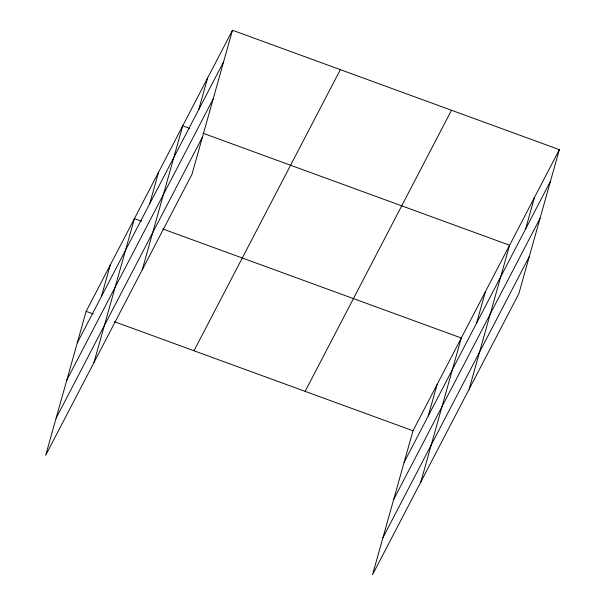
<?xml version="1.0" encoding="UTF-8"?>
<svg xmlns="http://www.w3.org/2000/svg" width="605" height="605" viewBox="0 0 605 605"><rect width="100%" height="100%" fill="white"/><g stroke="black" fill="none" stroke-linecap="round" stroke-linejoin="round"><path stroke-width="0.91" d="M232.479 30.25L86.129 311.356L45.655 455.346L192.004 174.232L232.479 30.25L559.345 149.654L518.871 293.644L372.521 574.75L412.996 430.768L559.345 149.654M101.406 296.541L110.276 264.975M93.949 362.577L134.423 218.594L141.494 221.173M149.7 203.772L158.571 172.206M142.243 269.815L182.718 125.825L189.788 128.411M198.727 109.603L207.598 78.037M428.272 415.945L437.143 384.379M420.815 481.988L461.29 337.998L162.715 228.924M476.566 323.183L485.437 291.618M469.109 389.219L509.584 245.237L203.053 133.259M525.594 229.008L534.465 197.449M77.258 342.922L223.6 61.816M66.83 380.023L213.179 98.91M56.083 418.244L202.433 137.138M193.993 350.764L340.343 69.658M305.132 391.359L451.474 110.254M404.125 462.326L550.474 181.22M393.696 499.427L540.046 218.322M382.95 537.648L529.299 256.543M86.129 311.356L93.2 313.942M114.421 321.694L412.996 430.768"/></g></svg>
